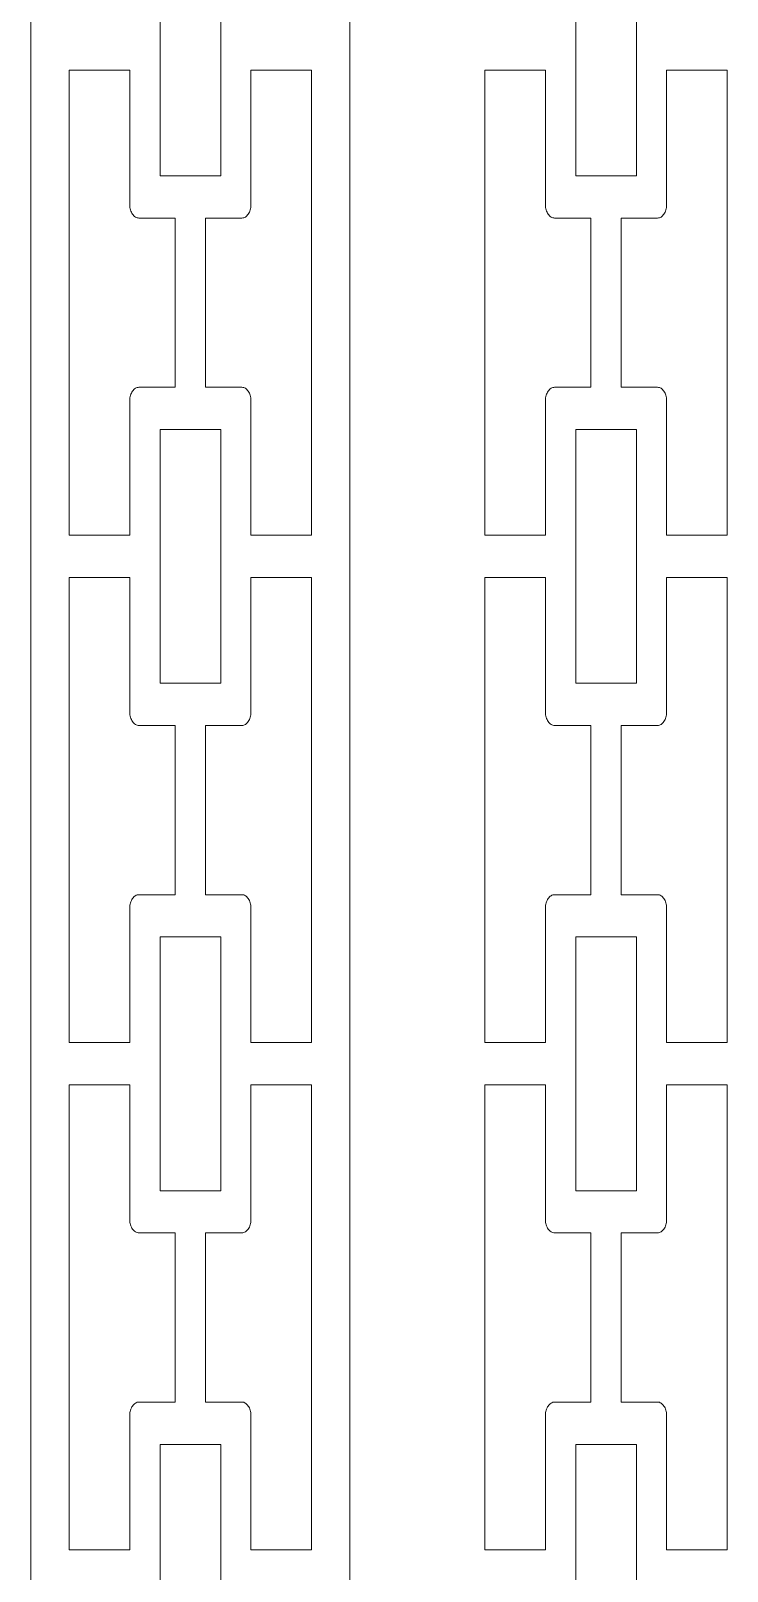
# Model space of a CAD drawing. Header units: centimetres. Extents: x 10.1 to 19.8, y -9.5 to 9.5.
# Drawn here: x 10.118 to 11.92, y -2.018 to 1.97 of the extents above; entities that cross this region are included whole.
import ezdxf

# ---------------------------------------------------------------- set-up
doc = ezdxf.new("R2010")
doc.units = ezdxf.units.CM
doc.header["$MEASUREMENT"] = 0
doc.layers.add('layer 1', color=7, linetype='Continuous')

msp = doc.modelspace()

# ---------------------------------------------------------------- linework, layer by layer
at = {"layer": 'layer 1', "color": 250, "lineweight": 9}
for points, knots in [([(10.11781, 9.45931), (10.39316, 9.45931), (10.66852, 9.45931), (10.94387, 9.45931), (10.94387, 9.45931), (10.94387, 3.12603), (10.94387, -3.20733), (10.94387, -9.54069), (10.94387, -9.54069), (10.66852, -9.54069), (10.39316, -9.54069), (10.11781, -9.54069), (10.11781, -9.54069), (10.11781, -3.20733), (10.11781, 3.12603), (10.11781, 9.45931)], [0, 0, 0, 0, 0.2, 0.2, 0.2, 0.2, 0.4, 0.4, 0.4, 0.4, 0.6, 0.6, 0.6, 0.6, 1, 1, 1, 1]), ([(10.4525, 1.59464), (10.4525, 1.81363), (10.4525, 2.03254), (10.4525, 2.25153), (10.4525, 2.25153), (10.50469, 2.25153), (10.55698, 2.25153), (10.60922, 2.25153), (10.60922, 2.25153), (10.60922, 2.03254), (10.60922, 1.81363), (10.60922, 1.59464), (10.60922, 1.59464), (10.55698, 1.59464), (10.50469, 1.59464), (10.4525, 1.59464)], [0, 0, 0, 0, 0.2, 0.2, 0.2, 0.2, 0.4, 0.4, 0.4, 0.4, 0.6, 0.6, 0.6, 0.6, 1, 1, 1, 1]), ([(11.52823, 1.59464), (11.52823, 1.81363), (11.52823, 2.03254), (11.52823, 2.25153), (11.52823, 2.25153), (11.58049, 2.25153), (11.63273, 2.25153), (11.68497, 2.25153), (11.68497, 2.25153), (11.68497, 2.03254), (11.68497, 1.81363), (11.68497, 1.59464), (11.68497, 1.59464), (11.63273, 1.59464), (11.58049, 1.59464), (11.52823, 1.59464)], [0, 0, 0, 0, 0.2, 0.2, 0.2, 0.2, 0.4, 0.4, 0.4, 0.4, 0.6, 0.6, 0.6, 0.6, 1, 1, 1, 1]), ([(10.21734, 0.66417), (10.21734, 1.06552), (10.21734, 1.46696), (10.21734, 1.8683), (10.21734, 1.8683), (10.2696, 1.8683), (10.32184, 1.8683), (10.37408, 1.8683), (10.37408, 1.8683), (10.37408, 1.75215), (10.37408, 1.63588), (10.37408, 1.51964), (10.37408, 1.51964), (10.37422, 1.51741), (10.37439, 1.51509), (10.3745, 1.51284), (10.3745, 1.51284), (10.37494, 1.51061), (10.37543, 1.50845), (10.37585, 1.50622), (10.37585, 1.50622), (10.37661, 1.5043), (10.37743, 1.50246), (10.37821, 1.50054), (10.37821, 1.50054), (10.37914, 1.49887), (10.38005, 1.49727), (10.38093, 1.49557), (10.38093, 1.49557), (10.38214, 1.49406), (10.3833, 1.49246), (10.38448, 1.49093), (10.38448, 1.49093), (10.38576, 1.48991), (10.38708, 1.48893), (10.3884, 1.48791), (10.3884, 1.48791), (10.38989, 1.48726), (10.3914, 1.48664), (10.39293, 1.48599), (10.39293, 1.48599), (10.39448, 1.48575), (10.39604, 1.48543), (10.39762, 1.48517), (10.39762, 1.48517), (10.42895, 1.48517), (10.46032, 1.48517), (10.49168, 1.48517), (10.49168, 1.48517), (10.49168, 1.3392), (10.49168, 1.1933), (10.49168, 1.0473), (10.49168, 1.0473), (10.46032, 1.0473), (10.42895, 1.0473), (10.39762, 1.0473), (10.39762, 1.0473), (10.39604, 1.04714), (10.39448, 1.04688), (10.39293, 1.04674), (10.39293, 1.04674), (10.3914, 1.04609), (10.38989, 1.04544), (10.3884, 1.04481), (10.3884, 1.04481), (10.38708, 1.04361), (10.38576, 1.04242), (10.38448, 1.04129), (10.38448, 1.04129), (10.3833, 1.03985), (10.38214, 1.0385), (10.38093, 1.03713), (10.38093, 1.03713), (10.38005, 1.03553), (10.37914, 1.03386), (10.37821, 1.03226), (10.37821, 1.03226), (10.37743, 1.03036), (10.37661, 1.02843), (10.37585, 1.0265), (10.37585, 1.0265), (10.37543, 1.02418), (10.37494, 1.02196), (10.3745, 1.01963), (10.3745, 1.01963), (10.37439, 1.01748), (10.37422, 1.01523), (10.37408, 1.01307), (10.37408, 1.01307), (10.37408, 0.89675), (10.37408, 0.78041), (10.37408, 0.66417), (10.37408, 0.66417), (10.32184, 0.66417), (10.2696, 0.66417), (10.21734, 0.66417)], [0, 0, 0, 0, 0.04, 0.04, 0.04, 0.04, 0.08, 0.08, 0.08, 0.08, 0.12, 0.12, 0.12, 0.12, 0.16, 0.16, 0.16, 0.16, 0.2, 0.2, 0.2, 0.2, 0.24, 0.24, 0.24, 0.24, 0.28, 0.28, 0.28, 0.28, 0.32, 0.32, 0.32, 0.32, 0.36, 0.36, 0.36, 0.36, 0.4, 0.4, 0.4, 0.4, 0.44, 0.44, 0.44, 0.44, 0.48, 0.48, 0.48, 0.48, 0.52, 0.52, 0.52, 0.52, 0.56, 0.56, 0.56, 0.56, 0.6, 0.6, 0.6, 0.6, 0.64, 0.64, 0.64, 0.64, 0.68, 0.68, 0.68, 0.68, 0.72, 0.72, 0.72, 0.72, 0.76, 0.76, 0.76, 0.76, 0.8, 0.8, 0.8, 0.8, 0.84, 0.84, 0.84, 0.84, 0.88, 0.88, 0.88, 0.88, 0.92, 0.92, 0.92, 0.92, 1, 1, 1, 1]), ([(10.84433, 1.8683), (10.84433, 1.46696), (10.84433, 1.06552), (10.84433, 0.66417), (10.84433, 0.66417), (10.79205, 0.66417), (10.73972, 0.66417), (10.68738, 0.66417), (10.68738, 0.66417), (10.68738, 0.78041), (10.68738, 0.89675), (10.68738, 1.01307), (10.68738, 1.01307), (10.68727, 1.01523), (10.68715, 1.01748), (10.68699, 1.01963), (10.68699, 1.01963), (10.68655, 1.02196), (10.68611, 1.02418), (10.68562, 1.0265), (10.68562, 1.0265), (10.6849, 1.02843), (10.68418, 1.03036), (10.68346, 1.03226), (10.68346, 1.03226), (10.68258, 1.03386), (10.68163, 1.03553), (10.68075, 1.03713), (10.68075, 1.03713), (10.67956, 1.0385), (10.67838, 1.03985), (10.67724, 1.04129), (10.67724, 1.04129), (10.67583, 1.04242), (10.67448, 1.04361), (10.67306, 1.04481), (10.67306, 1.04481), (10.67163, 1.04544), (10.67023, 1.04609), (10.66879, 1.04674), (10.66879, 1.04674), (10.66724, 1.04688), (10.66564, 1.04714), (10.66408, 1.0473), (10.66408, 1.0473), (10.63273, 1.0473), (10.60135, 1.0473), (10.57002, 1.0473), (10.57002, 1.0473), (10.57002, 1.1933), (10.57002, 1.3392), (10.57002, 1.48517), (10.57002, 1.48517), (10.60135, 1.48517), (10.63273, 1.48517), (10.66408, 1.48517), (10.66408, 1.48517), (10.66564, 1.48543), (10.66724, 1.48575), (10.66879, 1.48599), (10.66879, 1.48599), (10.67023, 1.48664), (10.67163, 1.48726), (10.67306, 1.48791), (10.67306, 1.48791), (10.67448, 1.48893), (10.67583, 1.48991), (10.67724, 1.49093), (10.67724, 1.49093), (10.67838, 1.49246), (10.67956, 1.49406), (10.68075, 1.49557), (10.68075, 1.49557), (10.68163, 1.49727), (10.68258, 1.49887), (10.68346, 1.50054), (10.68346, 1.50054), (10.68418, 1.50246), (10.6849, 1.5043), (10.68562, 1.50622), (10.68562, 1.50622), (10.68611, 1.50845), (10.68655, 1.51061), (10.68699, 1.51284), (10.68699, 1.51284), (10.68715, 1.51509), (10.68727, 1.51741), (10.68738, 1.51964), (10.68738, 1.51964), (10.68738, 1.63588), (10.68738, 1.75215), (10.68738, 1.8683), (10.68738, 1.8683), (10.73972, 1.8683), (10.79205, 1.8683), (10.84433, 1.8683)], [0, 0, 0, 0, 0.04, 0.04, 0.04, 0.04, 0.08, 0.08, 0.08, 0.08, 0.12, 0.12, 0.12, 0.12, 0.16, 0.16, 0.16, 0.16, 0.2, 0.2, 0.2, 0.2, 0.24, 0.24, 0.24, 0.24, 0.28, 0.28, 0.28, 0.28, 0.32, 0.32, 0.32, 0.32, 0.36, 0.36, 0.36, 0.36, 0.4, 0.4, 0.4, 0.4, 0.44, 0.44, 0.44, 0.44, 0.48, 0.48, 0.48, 0.48, 0.52, 0.52, 0.52, 0.52, 0.56, 0.56, 0.56, 0.56, 0.6, 0.6, 0.6, 0.6, 0.64, 0.64, 0.64, 0.64, 0.68, 0.68, 0.68, 0.68, 0.72, 0.72, 0.72, 0.72, 0.76, 0.76, 0.76, 0.76, 0.8, 0.8, 0.8, 0.8, 0.84, 0.84, 0.84, 0.84, 0.88, 0.88, 0.88, 0.88, 0.92, 0.92, 0.92, 0.92, 1, 1, 1, 1]), ([(11.2931, 0.66417), (11.2931, 1.06552), (11.2931, 1.46696), (11.2931, 1.8683), (11.2931, 1.8683), (11.34533, 1.8683), (11.3976, 1.8683), (11.44984, 1.8683), (11.44984, 1.8683), (11.44984, 1.75215), (11.44984, 1.63588), (11.44984, 1.51964), (11.44984, 1.51964), (11.44998, 1.51741), (11.45012, 1.51509), (11.45026, 1.51284), (11.45026, 1.51284), (11.45067, 1.51061), (11.45116, 1.50845), (11.4516, 1.50622), (11.4516, 1.50622), (11.45239, 1.5043), (11.45316, 1.50246), (11.45397, 1.50054), (11.45397, 1.50054), (11.45487, 1.49887), (11.4558, 1.49727), (11.45673, 1.49557), (11.45673, 1.49557), (11.45787, 1.49406), (11.45907, 1.49246), (11.46023, 1.49093), (11.46023, 1.49093), (11.46156, 1.48991), (11.46283, 1.48893), (11.46416, 1.48791), (11.46416, 1.48791), (11.46564, 1.48726), (11.46715, 1.48664), (11.46868, 1.48599), (11.46868, 1.48599), (11.47024, 1.48575), (11.47179, 1.48543), (11.47335, 1.48517), (11.47335, 1.48517), (11.50472, 1.48517), (11.53608, 1.48517), (11.56741, 1.48517), (11.56741, 1.48517), (11.56741, 1.3392), (11.56741, 1.1933), (11.56741, 1.0473), (11.56741, 1.0473), (11.53608, 1.0473), (11.50472, 1.0473), (11.47335, 1.0473), (11.47335, 1.0473), (11.47179, 1.04714), (11.47024, 1.04688), (11.46868, 1.04674), (11.46868, 1.04674), (11.46715, 1.04609), (11.46564, 1.04544), (11.46416, 1.04481), (11.46416, 1.04481), (11.46283, 1.04361), (11.46156, 1.04242), (11.46023, 1.04129), (11.46023, 1.04129), (11.45907, 1.03985), (11.45787, 1.0385), (11.45673, 1.03713), (11.45673, 1.03713), (11.4558, 1.03553), (11.45487, 1.03386), (11.45397, 1.03226), (11.45397, 1.03226), (11.45316, 1.03036), (11.45239, 1.02843), (11.4516, 1.0265), (11.4516, 1.0265), (11.45116, 1.02418), (11.45067, 1.02196), (11.45026, 1.01963), (11.45026, 1.01963), (11.45012, 1.01748), (11.44998, 1.01523), (11.44984, 1.01307), (11.44984, 1.01307), (11.44984, 0.89675), (11.44984, 0.78041), (11.44984, 0.66417), (11.44984, 0.66417), (11.3976, 0.66417), (11.34533, 0.66417), (11.2931, 0.66417)], [0, 0, 0, 0, 0.04, 0.04, 0.04, 0.04, 0.08, 0.08, 0.08, 0.08, 0.12, 0.12, 0.12, 0.12, 0.16, 0.16, 0.16, 0.16, 0.2, 0.2, 0.2, 0.2, 0.24, 0.24, 0.24, 0.24, 0.28, 0.28, 0.28, 0.28, 0.32, 0.32, 0.32, 0.32, 0.36, 0.36, 0.36, 0.36, 0.4, 0.4, 0.4, 0.4, 0.44, 0.44, 0.44, 0.44, 0.48, 0.48, 0.48, 0.48, 0.52, 0.52, 0.52, 0.52, 0.56, 0.56, 0.56, 0.56, 0.6, 0.6, 0.6, 0.6, 0.64, 0.64, 0.64, 0.64, 0.68, 0.68, 0.68, 0.68, 0.72, 0.72, 0.72, 0.72, 0.76, 0.76, 0.76, 0.76, 0.8, 0.8, 0.8, 0.8, 0.84, 0.84, 0.84, 0.84, 0.88, 0.88, 0.88, 0.88, 0.92, 0.92, 0.92, 0.92, 1, 1, 1, 1]), ([(11.92006, 1.8683), (11.92006, 1.46696), (11.92006, 1.06552), (11.92006, 0.66417), (11.92006, 0.66417), (11.8678, 0.66417), (11.81547, 0.66417), (11.76314, 0.66417), (11.76314, 0.66417), (11.76314, 0.78041), (11.76314, 0.89675), (11.76314, 1.01307), (11.76314, 1.01307), (11.76302, 1.01523), (11.76288, 1.01748), (11.76279, 1.01963), (11.76279, 1.01963), (11.7623, 1.02196), (11.76186, 1.02418), (11.76137, 1.0265), (11.76137, 1.0265), (11.76065, 1.02843), (11.75993, 1.03036), (11.75921, 1.03226), (11.75921, 1.03226), (11.75833, 1.03386), (11.7574, 1.03553), (11.7565, 1.03713), (11.7565, 1.03713), (11.75529, 1.0385), (11.75413, 1.03985), (11.75297, 1.04129), (11.75297, 1.04129), (11.75158, 1.04242), (11.75021, 1.04361), (11.74886, 1.04481), (11.74886, 1.04481), (11.74743, 1.04544), (11.74599, 1.04609), (11.74455, 1.04674), (11.74455, 1.04674), (11.74299, 1.04688), (11.74139, 1.04714), (11.73984, 1.0473), (11.73984, 1.0473), (11.70848, 1.0473), (11.67715, 1.0473), (11.64578, 1.0473), (11.64578, 1.0473), (11.64578, 1.1933), (11.64578, 1.3392), (11.64578, 1.48517), (11.64578, 1.48517), (11.67715, 1.48517), (11.70848, 1.48517), (11.73984, 1.48517), (11.73984, 1.48517), (11.74139, 1.48543), (11.74299, 1.48575), (11.74455, 1.48599), (11.74455, 1.48599), (11.74599, 1.48664), (11.74743, 1.48726), (11.74886, 1.48791), (11.74886, 1.48791), (11.75021, 1.48893), (11.75158, 1.48991), (11.75297, 1.49093), (11.75297, 1.49093), (11.75413, 1.49246), (11.75529, 1.49406), (11.7565, 1.49557), (11.7565, 1.49557), (11.7574, 1.49727), (11.75833, 1.49887), (11.75921, 1.50054), (11.75921, 1.50054), (11.75993, 1.50246), (11.76065, 1.5043), (11.76137, 1.50622), (11.76137, 1.50622), (11.76186, 1.50845), (11.7623, 1.51061), (11.76279, 1.51284), (11.76279, 1.51284), (11.76288, 1.51509), (11.76302, 1.51741), (11.76314, 1.51964), (11.76314, 1.51964), (11.76314, 1.63588), (11.76314, 1.75215), (11.76314, 1.8683), (11.76314, 1.8683), (11.81547, 1.8683), (11.8678, 1.8683), (11.92006, 1.8683)], [0, 0, 0, 0, 0.04, 0.04, 0.04, 0.04, 0.08, 0.08, 0.08, 0.08, 0.12, 0.12, 0.12, 0.12, 0.16, 0.16, 0.16, 0.16, 0.2, 0.2, 0.2, 0.2, 0.24, 0.24, 0.24, 0.24, 0.28, 0.28, 0.28, 0.28, 0.32, 0.32, 0.32, 0.32, 0.36, 0.36, 0.36, 0.36, 0.4, 0.4, 0.4, 0.4, 0.44, 0.44, 0.44, 0.44, 0.48, 0.48, 0.48, 0.48, 0.52, 0.52, 0.52, 0.52, 0.56, 0.56, 0.56, 0.56, 0.6, 0.6, 0.6, 0.6, 0.64, 0.64, 0.64, 0.64, 0.68, 0.68, 0.68, 0.68, 0.72, 0.72, 0.72, 0.72, 0.76, 0.76, 0.76, 0.76, 0.8, 0.8, 0.8, 0.8, 0.84, 0.84, 0.84, 0.84, 0.88, 0.88, 0.88, 0.88, 0.92, 0.92, 0.92, 0.92, 1, 1, 1, 1]), ([(10.4525, 0.28127), (10.4525, 0.50011), (10.4525, 0.71894), (10.4525, 0.93783), (10.4525, 0.93783), (10.50469, 0.93783), (10.55698, 0.93783), (10.60922, 0.93783), (10.60922, 0.93783), (10.60922, 0.71894), (10.60922, 0.50011), (10.60922, 0.28127), (10.60922, 0.28127), (10.55698, 0.28127), (10.50469, 0.28127), (10.4525, 0.28127)], [0, 0, 0, 0, 0.2, 0.2, 0.2, 0.2, 0.4, 0.4, 0.4, 0.4, 0.6, 0.6, 0.6, 0.6, 1, 1, 1, 1]), ([(11.52823, 0.28127), (11.52823, 0.50011), (11.52823, 0.71894), (11.52823, 0.93783), (11.52823, 0.93783), (11.58049, 0.93783), (11.63273, 0.93783), (11.68497, 0.93783), (11.68497, 0.93783), (11.68497, 0.71894), (11.68497, 0.50011), (11.68497, 0.28127), (11.68497, 0.28127), (11.63273, 0.28127), (11.58049, 0.28127), (11.52823, 0.28127)], [0, 0, 0, 0, 0.2, 0.2, 0.2, 0.2, 0.4, 0.4, 0.4, 0.4, 0.6, 0.6, 0.6, 0.6, 1, 1, 1, 1]), ([(10.21734, -0.64953), (10.21734, -0.24816), (10.21734, 0.15328), (10.21734, 0.55463), (10.21734, 0.55463), (10.2696, 0.55463), (10.32184, 0.55463), (10.37408, 0.55463), (10.37408, 0.55463), (10.37408, 0.43845), (10.37408, 0.32221), (10.37408, 0.20596), (10.37408, 0.20596), (10.37422, 0.20373), (10.37439, 0.20141), (10.3745, 0.19916), (10.3745, 0.19916), (10.37494, 0.197), (10.37543, 0.19494), (10.37585, 0.19285), (10.37585, 0.19285), (10.37661, 0.19085), (10.37743, 0.18886), (10.37821, 0.18686), (10.37821, 0.18686), (10.37914, 0.1851), (10.38005, 0.18333), (10.38093, 0.18166), (10.38093, 0.18166), (10.38214, 0.18022), (10.3833, 0.17886), (10.38448, 0.17751), (10.38448, 0.17751), (10.38576, 0.17653), (10.38708, 0.17551), (10.3884, 0.17454), (10.3884, 0.17454), (10.38989, 0.17366), (10.3914, 0.17287), (10.39293, 0.17206), (10.39293, 0.17206), (10.39448, 0.17189), (10.39604, 0.17166), (10.39762, 0.1715), (10.39762, 0.1715), (10.42895, 0.1715), (10.46032, 0.1715), (10.49168, 0.1715), (10.49168, 0.1715), (10.49168, 0.0255), (10.49168, -0.1204), (10.49168, -0.2664), (10.49168, -0.2664), (10.46032, -0.2664), (10.42895, -0.2664), (10.39762, -0.2664), (10.39762, -0.2664), (10.39604, -0.26656), (10.39448, -0.2668), (10.39293, -0.26696), (10.39293, -0.26696), (10.3914, -0.26768), (10.38989, -0.2684), (10.3884, -0.26912), (10.3884, -0.26912), (10.38708, -0.27016), (10.38576, -0.27111), (10.38448, -0.27216), (10.38448, -0.27216), (10.3833, -0.2735), (10.38214, -0.27487), (10.38093, -0.27622), (10.38093, -0.27622), (10.38005, -0.27807), (10.37914, -0.27991), (10.37821, -0.28174), (10.37821, -0.28174), (10.37743, -0.28367), (10.37661, -0.28557), (10.37585, -0.2875), (10.37585, -0.2875), (10.37543, -0.28958), (10.37494, -0.29165), (10.3745, -0.29374), (10.3745, -0.29374), (10.37439, -0.29613), (10.37422, -0.29854), (10.37408, -0.30084), (10.37408, -0.30084), (10.37408, -0.41711), (10.37408, -0.53335), (10.37408, -0.64953), (10.37408, -0.64953), (10.32184, -0.64953), (10.2696, -0.64953), (10.21734, -0.64953)], [0, 0, 0, 0, 0.04, 0.04, 0.04, 0.04, 0.08, 0.08, 0.08, 0.08, 0.12, 0.12, 0.12, 0.12, 0.16, 0.16, 0.16, 0.16, 0.2, 0.2, 0.2, 0.2, 0.24, 0.24, 0.24, 0.24, 0.28, 0.28, 0.28, 0.28, 0.32, 0.32, 0.32, 0.32, 0.36, 0.36, 0.36, 0.36, 0.4, 0.4, 0.4, 0.4, 0.44, 0.44, 0.44, 0.44, 0.48, 0.48, 0.48, 0.48, 0.52, 0.52, 0.52, 0.52, 0.56, 0.56, 0.56, 0.56, 0.6, 0.6, 0.6, 0.6, 0.64, 0.64, 0.64, 0.64, 0.68, 0.68, 0.68, 0.68, 0.72, 0.72, 0.72, 0.72, 0.76, 0.76, 0.76, 0.76, 0.8, 0.8, 0.8, 0.8, 0.84, 0.84, 0.84, 0.84, 0.88, 0.88, 0.88, 0.88, 0.92, 0.92, 0.92, 0.92, 1, 1, 1, 1]), ([(10.84433, 0.55463), (10.84433, 0.15328), (10.84433, -0.24816), (10.84433, -0.64953), (10.84433, -0.64953), (10.79205, -0.64953), (10.73972, -0.64953), (10.68738, -0.64953), (10.68738, -0.64953), (10.68738, -0.53335), (10.68738, -0.41711), (10.68738, -0.30084), (10.68738, -0.30084), (10.68727, -0.29854), (10.68715, -0.29613), (10.68699, -0.29374), (10.68699, -0.29374), (10.68655, -0.29165), (10.68611, -0.28958), (10.68562, -0.2875), (10.68562, -0.2875), (10.6849, -0.28557), (10.68418, -0.28367), (10.68346, -0.28174), (10.68346, -0.28174), (10.68258, -0.27991), (10.68163, -0.27807), (10.68075, -0.27622), (10.68075, -0.27622), (10.67956, -0.27487), (10.67838, -0.2735), (10.67724, -0.27216), (10.67724, -0.27216), (10.67583, -0.27111), (10.67448, -0.27016), (10.67306, -0.26912), (10.67306, -0.26912), (10.67163, -0.2684), (10.67023, -0.26768), (10.66879, -0.26696), (10.66879, -0.26696), (10.66724, -0.2668), (10.66564, -0.26656), (10.66408, -0.2664), (10.66408, -0.2664), (10.63273, -0.2664), (10.60135, -0.2664), (10.57002, -0.2664), (10.57002, -0.2664), (10.57002, -0.1204), (10.57002, 0.0255), (10.57002, 0.1715), (10.57002, 0.1715), (10.60135, 0.1715), (10.63273, 0.1715), (10.66408, 0.1715), (10.66408, 0.1715), (10.66564, 0.17166), (10.66724, 0.17189), (10.66879, 0.17206), (10.66879, 0.17206), (10.67023, 0.17287), (10.67163, 0.17366), (10.67306, 0.17454), (10.67306, 0.17454), (10.67448, 0.17551), (10.67583, 0.17653), (10.67724, 0.17751), (10.67724, 0.17751), (10.67838, 0.17886), (10.67956, 0.18022), (10.68075, 0.18166), (10.68075, 0.18166), (10.68163, 0.18333), (10.68258, 0.1851), (10.68346, 0.18686), (10.68346, 0.18686), (10.68418, 0.18886), (10.6849, 0.19085), (10.68562, 0.19285), (10.68562, 0.19285), (10.68611, 0.19494), (10.68655, 0.197), (10.68699, 0.19916), (10.68699, 0.19916), (10.68715, 0.20141), (10.68727, 0.20373), (10.68738, 0.20596), (10.68738, 0.20596), (10.68738, 0.32221), (10.68738, 0.43845), (10.68738, 0.55463), (10.68738, 0.55463), (10.73972, 0.55463), (10.79205, 0.55463), (10.84433, 0.55463)], [0, 0, 0, 0, 0.04, 0.04, 0.04, 0.04, 0.08, 0.08, 0.08, 0.08, 0.12, 0.12, 0.12, 0.12, 0.16, 0.16, 0.16, 0.16, 0.2, 0.2, 0.2, 0.2, 0.24, 0.24, 0.24, 0.24, 0.28, 0.28, 0.28, 0.28, 0.32, 0.32, 0.32, 0.32, 0.36, 0.36, 0.36, 0.36, 0.4, 0.4, 0.4, 0.4, 0.44, 0.44, 0.44, 0.44, 0.48, 0.48, 0.48, 0.48, 0.52, 0.52, 0.52, 0.52, 0.56, 0.56, 0.56, 0.56, 0.6, 0.6, 0.6, 0.6, 0.64, 0.64, 0.64, 0.64, 0.68, 0.68, 0.68, 0.68, 0.72, 0.72, 0.72, 0.72, 0.76, 0.76, 0.76, 0.76, 0.8, 0.8, 0.8, 0.8, 0.84, 0.84, 0.84, 0.84, 0.88, 0.88, 0.88, 0.88, 0.92, 0.92, 0.92, 0.92, 1, 1, 1, 1]), ([(11.2931, -0.64953), (11.2931, -0.24816), (11.2931, 0.15328), (11.2931, 0.55463), (11.2931, 0.55463), (11.34533, 0.55463), (11.3976, 0.55463), (11.44984, 0.55463), (11.44984, 0.55463), (11.44984, 0.43845), (11.44984, 0.32221), (11.44984, 0.20596), (11.44984, 0.20596), (11.44998, 0.20373), (11.45012, 0.20141), (11.45026, 0.19916), (11.45026, 0.19916), (11.45067, 0.197), (11.45116, 0.19494), (11.4516, 0.19285), (11.4516, 0.19285), (11.45239, 0.19085), (11.45316, 0.18886), (11.45397, 0.18686), (11.45397, 0.18686), (11.45487, 0.1851), (11.4558, 0.18333), (11.45673, 0.18166), (11.45673, 0.18166), (11.45787, 0.18022), (11.45907, 0.17886), (11.46023, 0.17751), (11.46023, 0.17751), (11.46156, 0.17653), (11.46283, 0.17551), (11.46416, 0.17454), (11.46416, 0.17454), (11.46564, 0.17366), (11.46715, 0.17287), (11.46868, 0.17206), (11.46868, 0.17206), (11.47024, 0.17189), (11.47179, 0.17166), (11.47335, 0.1715), (11.47335, 0.1715), (11.50472, 0.1715), (11.53608, 0.1715), (11.56741, 0.1715), (11.56741, 0.1715), (11.56741, 0.0255), (11.56741, -0.1204), (11.56741, -0.2664), (11.56741, -0.2664), (11.53608, -0.2664), (11.50472, -0.2664), (11.47335, -0.2664), (11.47335, -0.2664), (11.47179, -0.26656), (11.47024, -0.2668), (11.46868, -0.26696), (11.46868, -0.26696), (11.46715, -0.26768), (11.46564, -0.2684), (11.46416, -0.26912), (11.46416, -0.26912), (11.46283, -0.27016), (11.46156, -0.27111), (11.46023, -0.27216), (11.46023, -0.27216), (11.45907, -0.2735), (11.45787, -0.27487), (11.45673, -0.27622), (11.45673, -0.27622), (11.4558, -0.27807), (11.45487, -0.27991), (11.45397, -0.28174), (11.45397, -0.28174), (11.45316, -0.28367), (11.45239, -0.28557), (11.4516, -0.2875), (11.4516, -0.2875), (11.45116, -0.28958), (11.45067, -0.29165), (11.45026, -0.29374), (11.45026, -0.29374), (11.45012, -0.29613), (11.44998, -0.29854), (11.44984, -0.30084), (11.44984, -0.30084), (11.44984, -0.41711), (11.44984, -0.53335), (11.44984, -0.64953), (11.44984, -0.64953), (11.3976, -0.64953), (11.34533, -0.64953), (11.2931, -0.64953)], [0, 0, 0, 0, 0.04, 0.04, 0.04, 0.04, 0.08, 0.08, 0.08, 0.08, 0.12, 0.12, 0.12, 0.12, 0.16, 0.16, 0.16, 0.16, 0.2, 0.2, 0.2, 0.2, 0.24, 0.24, 0.24, 0.24, 0.28, 0.28, 0.28, 0.28, 0.32, 0.32, 0.32, 0.32, 0.36, 0.36, 0.36, 0.36, 0.4, 0.4, 0.4, 0.4, 0.44, 0.44, 0.44, 0.44, 0.48, 0.48, 0.48, 0.48, 0.52, 0.52, 0.52, 0.52, 0.56, 0.56, 0.56, 0.56, 0.6, 0.6, 0.6, 0.6, 0.64, 0.64, 0.64, 0.64, 0.68, 0.68, 0.68, 0.68, 0.72, 0.72, 0.72, 0.72, 0.76, 0.76, 0.76, 0.76, 0.8, 0.8, 0.8, 0.8, 0.84, 0.84, 0.84, 0.84, 0.88, 0.88, 0.88, 0.88, 0.92, 0.92, 0.92, 0.92, 1, 1, 1, 1]), ([(11.92006, 0.55463), (11.92006, 0.15328), (11.92006, -0.24816), (11.92006, -0.64953), (11.92006, -0.64953), (11.8678, -0.64953), (11.81547, -0.64953), (11.76314, -0.64953), (11.76314, -0.64953), (11.76314, -0.53335), (11.76314, -0.41711), (11.76314, -0.30084), (11.76314, -0.30084), (11.76302, -0.29854), (11.76288, -0.29613), (11.76279, -0.29374), (11.76279, -0.29374), (11.7623, -0.29165), (11.76186, -0.28958), (11.76137, -0.2875), (11.76137, -0.2875), (11.76065, -0.28557), (11.75993, -0.28367), (11.75921, -0.28174), (11.75921, -0.28174), (11.75833, -0.27991), (11.7574, -0.27807), (11.7565, -0.27622), (11.7565, -0.27622), (11.75529, -0.27487), (11.75413, -0.2735), (11.75297, -0.27216), (11.75297, -0.27216), (11.75158, -0.27111), (11.75021, -0.27016), (11.74886, -0.26912), (11.74886, -0.26912), (11.74743, -0.2684), (11.74599, -0.26768), (11.74455, -0.26696), (11.74455, -0.26696), (11.74299, -0.2668), (11.74139, -0.26656), (11.73984, -0.2664), (11.73984, -0.2664), (11.70848, -0.2664), (11.67715, -0.2664), (11.64578, -0.2664), (11.64578, -0.2664), (11.64578, -0.1204), (11.64578, 0.0255), (11.64578, 0.1715), (11.64578, 0.1715), (11.67715, 0.1715), (11.70848, 0.1715), (11.73984, 0.1715), (11.73984, 0.1715), (11.74139, 0.17166), (11.74299, 0.17189), (11.74455, 0.17206), (11.74455, 0.17206), (11.74599, 0.17287), (11.74743, 0.17366), (11.74886, 0.17454), (11.74886, 0.17454), (11.75021, 0.17551), (11.75158, 0.17653), (11.75297, 0.17751), (11.75297, 0.17751), (11.75413, 0.17886), (11.75529, 0.18022), (11.7565, 0.18166), (11.7565, 0.18166), (11.7574, 0.18333), (11.75833, 0.1851), (11.75921, 0.18686), (11.75921, 0.18686), (11.75993, 0.18886), (11.76065, 0.19085), (11.76137, 0.19285), (11.76137, 0.19285), (11.76186, 0.19494), (11.7623, 0.197), (11.76279, 0.19916), (11.76279, 0.19916), (11.76288, 0.20141), (11.76302, 0.20373), (11.76314, 0.20596), (11.76314, 0.20596), (11.76314, 0.32221), (11.76314, 0.43845), (11.76314, 0.55463), (11.76314, 0.55463), (11.81547, 0.55463), (11.8678, 0.55463), (11.92006, 0.55463)], [0, 0, 0, 0, 0.04, 0.04, 0.04, 0.04, 0.08, 0.08, 0.08, 0.08, 0.12, 0.12, 0.12, 0.12, 0.16, 0.16, 0.16, 0.16, 0.2, 0.2, 0.2, 0.2, 0.24, 0.24, 0.24, 0.24, 0.28, 0.28, 0.28, 0.28, 0.32, 0.32, 0.32, 0.32, 0.36, 0.36, 0.36, 0.36, 0.4, 0.4, 0.4, 0.4, 0.44, 0.44, 0.44, 0.44, 0.48, 0.48, 0.48, 0.48, 0.52, 0.52, 0.52, 0.52, 0.56, 0.56, 0.56, 0.56, 0.6, 0.6, 0.6, 0.6, 0.64, 0.64, 0.64, 0.64, 0.68, 0.68, 0.68, 0.68, 0.72, 0.72, 0.72, 0.72, 0.76, 0.76, 0.76, 0.76, 0.8, 0.8, 0.8, 0.8, 0.84, 0.84, 0.84, 0.84, 0.88, 0.88, 0.88, 0.88, 0.92, 0.92, 0.92, 0.92, 1, 1, 1, 1]), ([(10.4525, -1.03273), (10.4525, -0.81375), (10.4525, -0.59483), (10.4525, -0.37585), (10.4525, -0.37585), (10.50469, -0.37585), (10.55698, -0.37585), (10.60922, -0.37585), (10.60922, -0.37585), (10.60922, -0.59483), (10.60922, -0.81375), (10.60922, -1.03273), (10.60922, -1.03273), (10.55698, -1.03273), (10.50469, -1.03273), (10.4525, -1.03273)], [0, 0, 0, 0, 0.2, 0.2, 0.2, 0.2, 0.4, 0.4, 0.4, 0.4, 0.6, 0.6, 0.6, 0.6, 1, 1, 1, 1]), ([(11.52823, -1.03273), (11.52823, -0.81375), (11.52823, -0.59483), (11.52823, -0.37585), (11.52823, -0.37585), (11.58049, -0.37585), (11.63273, -0.37585), (11.68497, -0.37585), (11.68497, -0.37585), (11.68497, -0.59483), (11.68497, -0.81375), (11.68497, -1.03273), (11.68497, -1.03273), (11.63273, -1.03273), (11.58049, -1.03273), (11.52823, -1.03273)], [0, 0, 0, 0, 0.2, 0.2, 0.2, 0.2, 0.4, 0.4, 0.4, 0.4, 0.6, 0.6, 0.6, 0.6, 1, 1, 1, 1]), ([(10.21734, -1.96297), (10.21734, -1.5616), (10.21734, -1.16032), (10.21734, -0.75905), (10.21734, -0.75905), (10.2696, -0.75905), (10.32184, -0.75905), (10.37408, -0.75905), (10.37408, -0.75905), (10.37408, -0.87522), (10.37408, -0.99147), (10.37408, -1.10771), (10.37408, -1.10771), (10.37422, -1.11003), (10.37439, -1.11245), (10.3745, -1.11484), (10.3745, -1.11484), (10.37494, -1.11693), (10.37543, -1.11899), (10.37585, -1.12108), (10.37585, -1.12108), (10.37661, -1.12298), (10.37743, -1.12491), (10.37821, -1.12684), (10.37821, -1.12684), (10.37914, -1.1286), (10.38005, -1.13034), (10.38093, -1.13203), (10.38093, -1.13203), (10.38214, -1.13338), (10.3833, -1.13482), (10.38448, -1.13619), (10.38448, -1.13619), (10.38576, -1.13721), (10.38708, -1.13835), (10.3884, -1.13946), (10.3884, -1.13946), (10.38989, -1.14011), (10.3914, -1.14074), (10.39293, -1.14139), (10.39293, -1.14139), (10.39448, -1.14162), (10.39604, -1.14194), (10.39762, -1.14218), (10.39762, -1.14218), (10.42895, -1.14218), (10.46032, -1.14218), (10.49168, -1.14218), (10.49168, -1.14218), (10.49168, -1.28808), (10.49168, -1.43394), (10.49168, -1.57984), (10.49168, -1.57984), (10.46032, -1.57984), (10.42895, -1.57984), (10.39762, -1.57984), (10.39762, -1.57984), (10.39604, -1.58008), (10.39448, -1.58031), (10.39293, -1.58063), (10.39293, -1.58063), (10.3914, -1.58135), (10.38989, -1.58207), (10.3884, -1.58279), (10.3884, -1.58279), (10.38708, -1.58391), (10.38576, -1.58504), (10.38448, -1.58609), (10.38448, -1.58609), (10.3833, -1.58743), (10.38214, -1.58887), (10.38093, -1.59022), (10.38093, -1.59022), (10.38005, -1.59184), (10.37914, -1.59351), (10.37821, -1.59511), (10.37821, -1.59511), (10.37743, -1.59711), (10.37661, -1.59911), (10.37585, -1.60117), (10.37585, -1.60117), (10.37543, -1.60326), (10.37494, -1.60535), (10.3745, -1.60741), (10.3745, -1.60741), (10.37439, -1.60974), (10.37422, -1.61199), (10.37408, -1.61431), (10.37408, -1.61431), (10.37408, -1.73055), (10.37408, -1.84671), (10.37408, -1.96297), (10.37408, -1.96297), (10.32184, -1.96297), (10.2696, -1.96297), (10.21734, -1.96297)], [0, 0, 0, 0, 0.04, 0.04, 0.04, 0.04, 0.08, 0.08, 0.08, 0.08, 0.12, 0.12, 0.12, 0.12, 0.16, 0.16, 0.16, 0.16, 0.2, 0.2, 0.2, 0.2, 0.24, 0.24, 0.24, 0.24, 0.28, 0.28, 0.28, 0.28, 0.32, 0.32, 0.32, 0.32, 0.36, 0.36, 0.36, 0.36, 0.4, 0.4, 0.4, 0.4, 0.44, 0.44, 0.44, 0.44, 0.48, 0.48, 0.48, 0.48, 0.52, 0.52, 0.52, 0.52, 0.56, 0.56, 0.56, 0.56, 0.6, 0.6, 0.6, 0.6, 0.64, 0.64, 0.64, 0.64, 0.68, 0.68, 0.68, 0.68, 0.72, 0.72, 0.72, 0.72, 0.76, 0.76, 0.76, 0.76, 0.8, 0.8, 0.8, 0.8, 0.84, 0.84, 0.84, 0.84, 0.88, 0.88, 0.88, 0.88, 0.92, 0.92, 0.92, 0.92, 1, 1, 1, 1]), ([(10.84433, -0.75905), (10.84433, -1.16032), (10.84433, -1.5616), (10.84433, -1.96297), (10.84433, -1.96297), (10.79205, -1.96297), (10.73972, -1.96297), (10.68738, -1.96297), (10.68738, -1.96297), (10.68738, -1.84671), (10.68738, -1.73055), (10.68738, -1.61431), (10.68738, -1.61431), (10.68727, -1.61199), (10.68715, -1.60974), (10.68699, -1.60741), (10.68699, -1.60741), (10.68655, -1.60535), (10.68611, -1.60326), (10.68562, -1.60117), (10.68562, -1.60117), (10.6849, -1.59911), (10.68418, -1.59711), (10.68346, -1.59511), (10.68346, -1.59511), (10.68258, -1.59351), (10.68163, -1.59184), (10.68075, -1.59022), (10.68075, -1.59022), (10.67956, -1.58887), (10.67838, -1.58743), (10.67724, -1.58609), (10.67724, -1.58609), (10.67583, -1.58504), (10.67448, -1.58391), (10.67306, -1.58279), (10.67306, -1.58279), (10.67163, -1.58207), (10.67023, -1.58135), (10.66879, -1.58063), (10.66879, -1.58063), (10.66724, -1.58031), (10.66564, -1.58008), (10.66408, -1.57984), (10.66408, -1.57984), (10.63273, -1.57984), (10.60135, -1.57984), (10.57002, -1.57984), (10.57002, -1.57984), (10.57002, -1.43394), (10.57002, -1.28808), (10.57002, -1.14218), (10.57002, -1.14218), (10.60135, -1.14218), (10.63273, -1.14218), (10.66408, -1.14218), (10.66408, -1.14218), (10.66564, -1.14194), (10.66724, -1.14162), (10.66879, -1.14139), (10.66879, -1.14139), (10.67023, -1.14074), (10.67163, -1.14011), (10.67306, -1.13946), (10.67306, -1.13946), (10.67448, -1.13835), (10.67583, -1.13721), (10.67724, -1.13619), (10.67724, -1.13619), (10.67838, -1.13482), (10.67956, -1.13338), (10.68075, -1.13203), (10.68075, -1.13203), (10.68163, -1.13034), (10.68258, -1.1286), (10.68346, -1.12684), (10.68346, -1.12684), (10.68418, -1.12491), (10.6849, -1.12298), (10.68562, -1.12108), (10.68562, -1.12108), (10.68611, -1.11899), (10.68655, -1.11693), (10.68699, -1.11484), (10.68699, -1.11484), (10.68715, -1.11245), (10.68727, -1.11003), (10.68738, -1.10771), (10.68738, -1.10771), (10.68738, -0.99147), (10.68738, -0.87522), (10.68738, -0.75905), (10.68738, -0.75905), (10.73972, -0.75905), (10.79205, -0.75905), (10.84433, -0.75905)], [0, 0, 0, 0, 0.04, 0.04, 0.04, 0.04, 0.08, 0.08, 0.08, 0.08, 0.12, 0.12, 0.12, 0.12, 0.16, 0.16, 0.16, 0.16, 0.2, 0.2, 0.2, 0.2, 0.24, 0.24, 0.24, 0.24, 0.28, 0.28, 0.28, 0.28, 0.32, 0.32, 0.32, 0.32, 0.36, 0.36, 0.36, 0.36, 0.4, 0.4, 0.4, 0.4, 0.44, 0.44, 0.44, 0.44, 0.48, 0.48, 0.48, 0.48, 0.52, 0.52, 0.52, 0.52, 0.56, 0.56, 0.56, 0.56, 0.6, 0.6, 0.6, 0.6, 0.64, 0.64, 0.64, 0.64, 0.68, 0.68, 0.68, 0.68, 0.72, 0.72, 0.72, 0.72, 0.76, 0.76, 0.76, 0.76, 0.8, 0.8, 0.8, 0.8, 0.84, 0.84, 0.84, 0.84, 0.88, 0.88, 0.88, 0.88, 0.92, 0.92, 0.92, 0.92, 1, 1, 1, 1]), ([(11.2931, -1.96297), (11.2931, -1.5616), (11.2931, -1.16032), (11.2931, -0.75905), (11.2931, -0.75905), (11.34533, -0.75905), (11.3976, -0.75905), (11.44984, -0.75905), (11.44984, -0.75905), (11.44984, -0.87522), (11.44984, -0.99147), (11.44984, -1.10771), (11.44984, -1.10771), (11.44998, -1.11003), (11.45012, -1.11245), (11.45026, -1.11484), (11.45026, -1.11484), (11.45067, -1.11693), (11.45116, -1.11899), (11.4516, -1.12108), (11.4516, -1.12108), (11.45239, -1.12298), (11.45316, -1.12491), (11.45397, -1.12684), (11.45397, -1.12684), (11.45487, -1.1286), (11.4558, -1.13034), (11.45673, -1.13203), (11.45673, -1.13203), (11.45787, -1.13338), (11.45907, -1.13482), (11.46023, -1.13619), (11.46023, -1.13619), (11.46156, -1.13721), (11.46283, -1.13835), (11.46416, -1.13946), (11.46416, -1.13946), (11.46564, -1.14011), (11.46715, -1.14074), (11.46868, -1.14139), (11.46868, -1.14139), (11.47024, -1.14162), (11.47179, -1.14194), (11.47335, -1.14218), (11.47335, -1.14218), (11.50472, -1.14218), (11.53608, -1.14218), (11.56741, -1.14218), (11.56741, -1.14218), (11.56741, -1.28808), (11.56741, -1.43394), (11.56741, -1.57984), (11.56741, -1.57984), (11.53608, -1.57984), (11.50472, -1.57984), (11.47335, -1.57984), (11.47335, -1.57984), (11.47179, -1.58008), (11.47024, -1.58031), (11.46868, -1.58063), (11.46868, -1.58063), (11.46715, -1.58135), (11.46564, -1.58207), (11.46416, -1.58279), (11.46416, -1.58279), (11.46283, -1.58391), (11.46156, -1.58504), (11.46023, -1.58609), (11.46023, -1.58609), (11.45907, -1.58743), (11.45787, -1.58887), (11.45673, -1.59022), (11.45673, -1.59022), (11.4558, -1.59184), (11.45487, -1.59351), (11.45397, -1.59511), (11.45397, -1.59511), (11.45316, -1.59711), (11.45239, -1.59911), (11.4516, -1.60117), (11.4516, -1.60117), (11.45116, -1.60326), (11.45067, -1.60535), (11.45026, -1.60741), (11.45026, -1.60741), (11.45012, -1.60974), (11.44998, -1.61199), (11.44984, -1.61431), (11.44984, -1.61431), (11.44984, -1.73055), (11.44984, -1.84671), (11.44984, -1.96297), (11.44984, -1.96297), (11.3976, -1.96297), (11.34533, -1.96297), (11.2931, -1.96297)], [0, 0, 0, 0, 0.04, 0.04, 0.04, 0.04, 0.08, 0.08, 0.08, 0.08, 0.12, 0.12, 0.12, 0.12, 0.16, 0.16, 0.16, 0.16, 0.2, 0.2, 0.2, 0.2, 0.24, 0.24, 0.24, 0.24, 0.28, 0.28, 0.28, 0.28, 0.32, 0.32, 0.32, 0.32, 0.36, 0.36, 0.36, 0.36, 0.4, 0.4, 0.4, 0.4, 0.44, 0.44, 0.44, 0.44, 0.48, 0.48, 0.48, 0.48, 0.52, 0.52, 0.52, 0.52, 0.56, 0.56, 0.56, 0.56, 0.6, 0.6, 0.6, 0.6, 0.64, 0.64, 0.64, 0.64, 0.68, 0.68, 0.68, 0.68, 0.72, 0.72, 0.72, 0.72, 0.76, 0.76, 0.76, 0.76, 0.8, 0.8, 0.8, 0.8, 0.84, 0.84, 0.84, 0.84, 0.88, 0.88, 0.88, 0.88, 0.92, 0.92, 0.92, 0.92, 1, 1, 1, 1]), ([(11.92006, -0.75905), (11.92006, -1.16032), (11.92006, -1.5616), (11.92006, -1.96297), (11.92006, -1.96297), (11.8678, -1.96297), (11.81547, -1.96297), (11.76314, -1.96297), (11.76314, -1.96297), (11.76314, -1.84671), (11.76314, -1.73055), (11.76314, -1.61431), (11.76314, -1.61431), (11.76302, -1.61199), (11.76288, -1.60974), (11.76279, -1.60741), (11.76279, -1.60741), (11.7623, -1.60535), (11.76186, -1.60326), (11.76137, -1.60117), (11.76137, -1.60117), (11.76065, -1.59911), (11.75993, -1.59711), (11.75921, -1.59511), (11.75921, -1.59511), (11.75833, -1.59351), (11.7574, -1.59184), (11.7565, -1.59022), (11.7565, -1.59022), (11.75529, -1.58887), (11.75413, -1.58743), (11.75297, -1.58609), (11.75297, -1.58609), (11.75158, -1.58504), (11.75021, -1.58391), (11.74886, -1.58279), (11.74886, -1.58279), (11.74743, -1.58207), (11.74599, -1.58135), (11.74455, -1.58063), (11.74455, -1.58063), (11.74299, -1.58031), (11.74139, -1.58008), (11.73984, -1.57984), (11.73984, -1.57984), (11.70848, -1.57984), (11.67715, -1.57984), (11.64578, -1.57984), (11.64578, -1.57984), (11.64578, -1.43394), (11.64578, -1.28808), (11.64578, -1.14218), (11.64578, -1.14218), (11.67715, -1.14218), (11.70848, -1.14218), (11.73984, -1.14218), (11.73984, -1.14218), (11.74139, -1.14194), (11.74299, -1.14162), (11.74455, -1.14139), (11.74455, -1.14139), (11.74599, -1.14074), (11.74743, -1.14011), (11.74886, -1.13946), (11.74886, -1.13946), (11.75021, -1.13835), (11.75158, -1.13721), (11.75297, -1.13619), (11.75297, -1.13619), (11.75413, -1.13482), (11.75529, -1.13338), (11.7565, -1.13203), (11.7565, -1.13203), (11.7574, -1.13034), (11.75833, -1.1286), (11.75921, -1.12684), (11.75921, -1.12684), (11.75993, -1.12491), (11.76065, -1.12298), (11.76137, -1.12108), (11.76137, -1.12108), (11.76186, -1.11899), (11.7623, -1.11693), (11.76279, -1.11484), (11.76279, -1.11484), (11.76288, -1.11245), (11.76302, -1.11003), (11.76314, -1.10771), (11.76314, -1.10771), (11.76314, -0.99147), (11.76314, -0.87522), (11.76314, -0.75905), (11.76314, -0.75905), (11.81547, -0.75905), (11.8678, -0.75905), (11.92006, -0.75905)], [0, 0, 0, 0, 0.04, 0.04, 0.04, 0.04, 0.08, 0.08, 0.08, 0.08, 0.12, 0.12, 0.12, 0.12, 0.16, 0.16, 0.16, 0.16, 0.2, 0.2, 0.2, 0.2, 0.24, 0.24, 0.24, 0.24, 0.28, 0.28, 0.28, 0.28, 0.32, 0.32, 0.32, 0.32, 0.36, 0.36, 0.36, 0.36, 0.4, 0.4, 0.4, 0.4, 0.44, 0.44, 0.44, 0.44, 0.48, 0.48, 0.48, 0.48, 0.52, 0.52, 0.52, 0.52, 0.56, 0.56, 0.56, 0.56, 0.6, 0.6, 0.6, 0.6, 0.64, 0.64, 0.64, 0.64, 0.68, 0.68, 0.68, 0.68, 0.72, 0.72, 0.72, 0.72, 0.76, 0.76, 0.76, 0.76, 0.8, 0.8, 0.8, 0.8, 0.84, 0.84, 0.84, 0.84, 0.88, 0.88, 0.88, 0.88, 0.92, 0.92, 0.92, 0.92, 1, 1, 1, 1]), ([(10.4525, -2.3461), (10.4525, -2.12726), (10.4525, -1.90844), (10.4525, -1.68952), (10.4525, -1.68952), (10.50469, -1.68952), (10.55698, -1.68952), (10.60922, -1.68952), (10.60922, -1.68952), (10.60922, -1.90844), (10.60922, -2.12726), (10.60922, -2.3461), (10.60922, -2.3461), (10.55698, -2.3461), (10.50469, -2.3461), (10.4525, -2.3461)], [0, 0, 0, 0, 0.2, 0.2, 0.2, 0.2, 0.4, 0.4, 0.4, 0.4, 0.6, 0.6, 0.6, 0.6, 1, 1, 1, 1]), ([(11.52823, -2.3461), (11.52823, -2.12726), (11.52823, -1.90844), (11.52823, -1.68952), (11.52823, -1.68952), (11.58049, -1.68952), (11.63273, -1.68952), (11.68497, -1.68952), (11.68497, -1.68952), (11.68497, -1.90844), (11.68497, -2.12726), (11.68497, -2.3461), (11.68497, -2.3461), (11.63273, -2.3461), (11.58049, -2.3461), (11.52823, -2.3461)], [0, 0, 0, 0, 0.2, 0.2, 0.2, 0.2, 0.4, 0.4, 0.4, 0.4, 0.6, 0.6, 0.6, 0.6, 1, 1, 1, 1])]:
    msp.add_open_spline(points, degree=3, knots=knots, dxfattribs=at)

doc.saveas('drawing.dxf')
